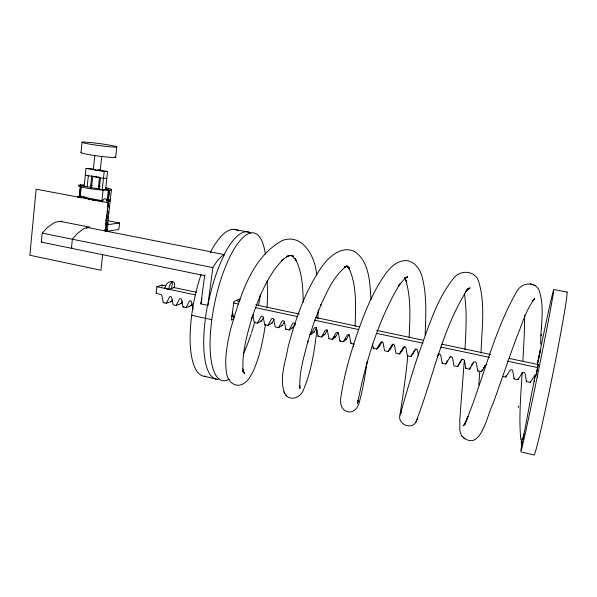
<?xml version="1.0" encoding="UTF-8"?>
<svg xmlns="http://www.w3.org/2000/svg" width="597" height="597" viewBox="0 0 597 597"><rect width="100%" height="100%" fill="white"/><g stroke="black" fill="none" stroke-linecap="round" stroke-linejoin="round"><path stroke-width="0.9" d="M318.313 309.858L317.865 318.813M540.681 344.245C540.516 326.358 545.039 307.336 538.972 290.06C534.539 280.911 521.756 282.918 517.121 290.799C494.003 330.835 483.973 376.849 466.764 419.519L468.003 416.616L464.847 424.049L466.16 420.96L463.399 425.877L465.205 424.191M425.154 334.887C425.825 315.179 427.146 294.903 421.803 275.695C419.527 268.24 413.96 260.911 405.572 260.553C395.96 260.934 388.871 268.74 383.916 276.232C371.767 293.896 364.118 314.156 356.961 334.223C350.387 354.111 344.268 374.297 341.26 395.065C339.872 401.005 340.096 409.02 346.857 411.542C353.954 413.893 358.73 406.758 359.715 400.669C363.095 387.856 365.289 374.759 367.148 361.64M355.118 326.335C355.633 306.537 357.237 285.269 348.379 266.941L349.708 269.523L347.491 266.628L349.723 268.359L347.275 266.501M541.136 335.835L541.203 334.439M541.501 327.902L541.583 326.163M465.003 349.424C465.914 330.76 467.287 311.865 464.339 293.314M481.063 353.163C481.585 329.574 485.652 304.955 478.801 281.978C475.749 270.337 459.936 269.277 453.436 278.5C436.4 299.836 428.721 326.805 419.281 351.991C412.161 372.685 406.191 393.744 400.147 414.766L401.58 411.848M522.89 360.633L524.3 334.805L524.696 315.179M409.132 337.686C409.878 318.41 411.333 298.478 405.661 279.769L406.796 282.209L404.647 277.598M522.144 372.379C520.897 394.804 518.681 417.34 520.83 439.78M534.181 381.438L534.337 379.199A63.946 0.888 -78.5 0 1 535.158 375.155M267.06 308.112L267.628 295.687L267.18 281.06M479.779 371.707L478.779 385.08M464.25 360.894L459.78 419.863L459.832 430.549L461.496 435.661L462.25 436.489M407.751 355.745C406.012 375.513 402.975 395.139 400.02 414.751C397.012 424.31 411.997 430.564 416.281 421.43M238.33 230.86A75.006 25.171 -77.8 0 0 210.569 251.912L224.405 254.635A75.326 24.193 -77.8 0 0 207.816 305.395L200.913 303.895L204.652 275.642L41.342 242.106L42.215 233.128L47.29 227.621L53.118 223.397A44.79 23.276 -77.4 0 1 57.618 221.688L58.618 221.509A44.066 22.91 -77.4 0 1 60.29 221.375L62.081 221.159M80.991 152.496L82.043 142.19M79.319 195.771L80.431 184.951M79.617 195.749L80.737 184.936M84.14 185.6L81.371 185.749L80.252 196.585L101.923 200.637L103.094 189.727L108.43 189.376L107.251 200.159M522.159 442.69A63.103 0.881 -78.5 0 0 521.785 445.272L522.218 443.422M84.199 186.137L86.043 168.376L93.423 169.003M85.931 198.801L86.117 197.032M87.229 186.383L88.341 175.69M90.475 187.951L91.774 175.57M91.356 188.353L92.811 176.19M101.766 156.123L100.251 170.391L96.669 170.212L93.341 169.511L94.841 155.242M98.236 189.152L99.423 178.048M99.274 188.592L100.423 177.854M102.274 189.45L104.199 171.585L107.535 171.488L105.617 189.227M105.938 220.651L106.169 218.495M107.826 203.316L109.258 190.227M105.468 229.3A17.238 2.492 6.6 0 1 107.206 231.248L118.848 229.472L119.579 223.009L105.773 224.927L106.475 218.457M106.557 217.733L106.953 214.129M107.184 211.965L107.579 208.353M107.736 206.905L109.564 190.204M106.094 231.337A16.544 2.388 6.6 0 0 106.527 230.106L106.02 230.188L106.691 224.017M107.408 222.062L107.244 223.532A16.567 2.276 6.7 0 1 105.773 224.927M107.729 219.121L108.05 216.181M108.378 213.233L108.535 211.756M109.02 207.331L109.184 205.853M109.669 201.405L109.833 199.928M107.639 224.136L111.423 189.645M115.676 157.175L116.796 146.959A17.552 1.007 7.7 0 0 90.931 142.556A17.552 1.007 7.7 0 0 90.505 144.258A17.552 1.007 7.7 0 0 116.796 146.959M102.647 254.509L100.915 270.24L29.85 255.255L36.133 189.189L108.363 202.711L105.199 231.382M107.206 231.248L107.945 224.629A17.261 2.373 6.7 0 0 107.348 223.248M316.88 330.425C314.418 350.364 311.567 370.685 303.664 389.311C301.537 396.707 290.978 402.079 285.694 394.721M353.327 346.73L353.655 343.991M172.279 299.925L171.511 301.448L166.302 303.328L163.265 302.672L161.817 295.493A1.313 1.179 70 0 0 160.802 294.418L156.093 293.411L156.907 286.717L162.235 285.06L165.712 285.791M162.078 286.299L162.235 285.06M171.652 288.441L172.488 281.747A6.88 6.224 70.4 0 0 165.466 286.791M537.584 363.998L540.531 349.282M207.816 305.395L212.868 267.628L216.786 261.576L221.151 256.762A47.417 16.022 -77.9 0 1 224.405 254.635M239.494 301.694L239.882 298.948L233.964 301.448L231.375 320.074L233.606 319.014M502.383 376.356L505.674 377.073L509.972 370.341A1.515 1.425 18.1 0 1 512.763 370.946L514.121 378.908L517.92 379.729L522.263 372.983A1.53 1.433 16.7 0 1 525.069 373.588L526.427 381.58L530.248 382.408L534.636 375.647A1.537 1.433 15.4 0 1 536.24 375.02L538.196 364.551L509.308 358.446M536.24 375.02L536.382 374.028M536.412 373.826L536.875 370.953M265.322 324.783C263.016 340.611 259.77 356.521 253.21 371.2C250.061 377.356 245.927 384.968 238.084 385.311C230.957 384.99 226.539 377.931 226.315 371.349C224.42 357.416 227.479 343.387 230.42 329.813C240.136 297.448 250.576 258.098 282.217 240.524C303.149 232.793 315.679 257.814 316.656 275.045M530.248 382.408L530.345 381.789M526.427 381.58L526.606 380.558M523.472 437.138L523.084 439.161M530.561 399.281L523.487 437.049A9.082 8.261 6.7 0 0 521.785 445.25M537.77 362.379L540.524 349.297M536.972 370.498L537.442 368.215M537.628 367.297L538.196 364.551M517.92 379.729L518.144 378.722M514.121 378.908L514.316 378.102M505.674 377.073L505.846 376.476M505.957 376.073L506.181 375.282M415.669 422.639C432.952 378.498 441.564 330.066 467.347 289.597L465.399 291.926L470.152 287.791L467.003 289.351L468.943 289.09L467.19 289.172M449.884 357.424A1.47 1.395 27.5 0 1 452.563 357.999L453.944 365.827L457.608 366.625L461.727 359.969A1.478 1.403 25.3 0 1 464.429 360.551L465.809 368.409L469.496 369.207L473.66 362.536A1.485 1.403 23.2 0 1 476.384 363.118L477.757 371.006L481.466 371.812L482.01 370.461M482.085 370.267L482.234 369.886M243.307 354.342L244.554 351.364M244.643 351.155L246.382 346.902A93.759 30.544 -78 0 0 251.121 333.969M477.757 371.006L477.996 370.424M469.496 369.207L470.018 368.073M470.108 367.879L470.54 366.946M465.809 368.409L465.988 368.028M166.302 303.328L169.414 297.127A1.313 1.187 69.5 0 1 171.66 297.612L173.108 304.806L176.16 305.47L181.257 303.56L182.428 301.261M417.109 419.706L417.706 418.512M176.16 305.47L179.309 299.254A1.321 1.194 69 0 1 181.563 299.739L183.01 306.962L186.092 307.627L191.07 305.679L192.055 303.761M186.092 307.627L189.264 301.395A1.321 1.201 68.4 0 1 191.54 301.888L193.174 309.171M457.608 366.625L458.1 365.692M458.197 365.506L459.668 362.849M251.068 318.85L253.419 314.813M252.807 315.059L254.24 322.44L257.464 323.134L260.874 316.791A1.351 1.261 62.9 0 1 263.262 317.305L264.687 324.708L267.934 325.41L271.956 323.178L274.083 319.253M257.464 323.134L261.605 320.94L263.508 317.417M267.934 325.41L271.389 319.052A1.358 1.269 61.7 0 1 273.784 319.567L275.217 326.992L278.486 327.701L282.374 325.425L284.523 321.499M278.486 327.701L281.971 321.328A1.366 1.276 60.5 0 1 284.381 321.843L285.806 329.298L289.105 330.014L292.858 327.693L295.254 323.358M289.105 330.014L292.627 323.619A1.366 1.291 59.1 0 1 295.052 324.141L295.231 325.074M309.515 334.447L310.559 334.671L314.156 328.246A1.381 1.306 55.9 0 1 316.619 328.775L318.037 336.298L321.402 337.029L324.753 334.596L327.447 329.828M310.559 334.671L314.052 332.283L316.716 327.522M321.402 337.029L325.029 330.581A1.388 1.313 54.1 0 1 327.514 331.119L328.932 338.663L332.313 339.402L335.529 336.924L338.253 332.141M332.313 339.402L335.984 332.939A1.388 1.321 52.1 0 1 338.484 333.477L339.902 341.051L343.305 341.79L346.387 339.275L349.133 334.477M343.305 341.79L347.014 335.313A1.395 1.328 50 0 1 349.536 335.85L350.946 343.447L354.267 344.171M372.483 343.999L373.267 348.297L376.752 349.058L380.58 342.529A1.418 1.351 42.7 0 1 383.147 343.081L384.55 350.752L388.057 351.514L390.55 348.827L393.416 343.984M376.752 349.058L379.393 346.409L381.99 341.984M437.87 355.312L438.123 354.894A1.455 1.388 29.8 0 1 440.787 355.469L442.176 363.274L445.802 364.058L447.526 361.148L446.854 360.998M388.057 351.514L391.923 344.962A1.425 1.358 40.1 0 1 394.513 345.521L395.908 353.223L399.438 353.984L401.788 351.252L404.676 346.394M399.438 353.984L403.348 347.424A1.433 1.366 37.4 0 1 405.96 347.984L407.355 355.708L410.908 356.476L416.019 348.835M410.908 356.476L414.855 349.894A1.44 1.373 34.8 0 1 417.482 350.461L418.355 355.305M437.213 356.61L437.459 356.2M437.959 355.387L438.952 353.752M442.176 363.274L442.511 362.722M445.802 364.058L450.287 356.648M459.921 362.439L460.429 361.618M460.683 361.207L461.959 359.155M471.399 365.379L471.652 364.968M471.914 364.558L472.682 363.327M473.197 362.498L473.451 362.088M483.212 367.931L483.466 367.521M484.503 365.871L484.764 365.454M481.466 371.812L485.674 365.118A1.492 1.41 21.4 0 1 486.898 364.468M533.569 299.619L534.852 298.358C525.89 309.865 522.077 324.462 516.495 337.753C508.346 359.707 500.913 381.923 492.913 403.938C487.204 414.378 480.428 454.638 461.496 435.661M373.267 348.297L373.782 347.805M350.946 343.447L351.506 342.969M93.341 169.511L93.945 169.399M339.902 341.051L340.491 340.574M328.932 338.663L329.551 338.2M318.037 336.298L318.686 335.842M285.806 329.298L286.291 329.007M532.285 300.888L533.808 300.015M264.687 324.708L265.202 324.425M254.24 322.44L255.031 322.022M232.285 311.522L233.823 317.805M183.01 306.962L183.966 306.589M163.265 302.672L163.929 302.433M156.093 293.411L156.765 293.187M168.75 289.396L174.518 287.5A6.88 2.687 -77.8 0 0 172.466 281.754A6.88 2.687 -77.8 0 0 168.75 289.396A6.933 1.403 7 0 1 165.287 287.164M286.493 256.367L289.202 255.717L285.448 257.658L281.538 260.688L283.515 259.113C268.008 274.516 259.807 295.508 252.65 315.746C247.21 333.857 241.651 352.715 243.113 371.827L242.71 368.939L244.449 373.513L242.651 370.491M287.366 256.165L289.978 255.561L293.239 255.844L290.232 255.262L293.261 256.583L291.463 255.24M99.438 177.205L92.662 176.331M104.781 230.584L106.505 230.323A16.544 2.425 6.6 0 0 105.042 229.561M406.005 277.471L407.55 277.292L404.96 278.12L407.632 276.612L404.729 278.65L398.296 286.179L399.915 283.881C378.08 320.44 365.506 362.155 357.484 403.781L357.894 400.378L357.804 402.162L357.364 400.609M102.766 200.562L99.251 200.876A16.656 1.903 7 0 1 92.236 200.129M106.423 200.234L108.975 200.002M347.424 266.426L344.491 266.68L347.648 266.172L344.454 267.568L347.021 265.792C333.865 275.344 327.41 291.172 320.656 305.41L320.999 304.634L313.753 323.178L307.664 342.126L307.94 341.178C304.097 356.648 298.761 372.521 300.007 388.64L299.351 385.319L299.985 386.49M81.132 196.517L77.476 196.801A16.656 1.903 7 0 0 80.244 197.883M106.803 178.257L103.46 178.399L85.341 175.152M171.287 281.62L172.167 281.694M98.214 169.846L99.617 170.093M100.177 170.19L107.535 171.488M86.043 168.376L104.199 171.585M98.49 169.891L99.475 170.093M105.736 188.883L108.43 189.376M81.371 185.749L103.094 189.727M233.823 229.33L248.964 232.181M553.658 289.515L567.075 292.045M107.893 220.748L119.579 223.009M60.29 221.375L89.692 227.158L87.162 227.509A45.245 22.059 -77.5 0 0 82.849 229.285L77.259 233.614L72.371 239.225L71.431 248.285A47.805 23.156 -77.2 0 1 71.998 247.509M42.215 233.128L212.868 267.628M173.384 287.418L196.45 292.291M236.33 300.724L239.875 301.478M255.837 304.851L299.239 314.029M315.268 317.417L359.819 326.835M376.625 330.387L423.236 340.245M441.825 344.178L490.6 354.491M156.907 286.717L195.159 294.843M233.666 303.022L238.151 303.97M255.225 307.597L297.396 316.559M314.477 320.186L358.693 329.574M376.647 333.387L422.967 343.223M440.937 347.044L489.48 357.349M507.554 361.192L537.77 367.61M170.481 301.231L171.511 301.448M180.406 303.373L181.257 303.56M190.122 305.477L191.07 305.679M260.71 320.746L261.605 320.94M271.053 322.977L271.956 323.178M281.463 325.231L282.374 325.425M291.948 327.499L292.858 327.693M313.119 332.081L314.052 332.283M323.82 334.395L324.753 334.596M334.066 336.611L335.529 336.924M345.335 339.044L346.387 339.275M378.214 346.156L379.393 346.409M389.58 348.618L390.55 348.827M400.915 351.066L401.788 351.252M412.221 353.514L413.102 353.7M231.397 315.97L233.934 316.514M191.697 315.283L211.793 319.693M204.264 376.274L217.054 379.326M520.763 451.825L533.927 454.966A83.207 2.395 -78.6 0 0 552.919 373.573A83.207 2.395 -78.6 0 0 566.859 292M530.285 283.814L531.852 284.396M533.74 285.135L535.255 285.694M292.269 255.979L296.172 260.479L295.015 258.247C302.269 271.605 302.94 287.321 303.231 302.201M463.779 438.108L464.578 438.982M371.021 299.627C369.804 283.097 369.789 262.135 354.715 251.621C342.066 245.225 329.395 256.292 322.335 265.971C305.448 290.105 295.716 318.44 288.172 346.685C285.65 361.655 278.889 378.394 284.672 393.214M283.769 391.938L286.605 396.005M105.363 187.555A16.694 1.716 7.1 0 1 107.169 190.271A16.694 1.716 7.1 0 1 83.222 187.376A16.694 1.716 7.1 0 1 83.61 184.928M90.729 185.406A16.694 1.716 7.1 0 1 92.363 185.57M98.789 186.398A16.694 1.716 7.1 0 1 100.259 186.622M102.139 202.099A5.045 2.418 -80.2 0 1 104.714 198.779A5.045 2.418 -80.2 0 1 106.699 201.487M89.565 199.756A16.656 1.903 7 0 1 88.699 199.622M106.945 198.853A16.656 1.903 7 0 1 109.072 199.547M80.692 197.458A5.007 2.515 -80.3 0 1 81.379 196.107M80.423 196.943A5.44 4.769 79.3 0 1 81.08 196.04M104.982 229.554A15.858 2.291 6.6 0 1 106.02 230.188M101.303 201.525A3.395 1.634 -80.2 0 1 102.177 200.331M82.752 197.182A3.395 2.978 79.3 0 1 83.737 196.726M83.573 197.652A3.381 1.694 -80.3 0 1 84.505 196.779M114.952 156.713A17.507 1.194 7.6 0 1 98.662 156.108A17.507 1.194 7.6 0 1 81.505 152.332M173.615 287.329A6.933 1.403 7 0 1 174.518 287.5M536.352 371.834A1.515 1.418 15.1 0 1 536.688 371.864M229.226 379.185A75.468 23.768 -77.9 0 1 218.883 286.075A75.468 23.768 -77.9 0 1 265.344 254.143M204.667 275.71A50.088 17.171 -77.6 0 1 205.122 274.807M200.913 303.895A75.192 24.686 -77.8 0 1 202.017 298.53M86.692 228.509A72.931 33.828 -77.5 0 1 87.378 227.457L210.875 251.792A75.856 25.417 -77.8 0 0 210.293 252.919M41.35 242.113A51.663 26.589 -76.9 0 1 41.909 241.292M205.898 376.326A75.006 25.171 -77.8 0 1 201.017 274.702M224.151 254.591A75.326 24.216 -77.8 0 1 250.815 233.084M218.315 379.379A75.326 24.216 -77.8 0 1 207.555 305.328M522.435 442.37A9.171 3.052 14.3 0 1 521.42 440.87M537.673 362.752A82.879 1.179 -78.5 0 1 553.553 291.702A82.879 1.179 -78.5 0 1 532.337 400.46A82.879 1.179 -78.5 0 1 522.338 441.37M522.673 439.474A82.879 1.179 -78.5 0 1 522.853 438.467M523.241 436.325A82.879 1.179 -78.5 0 1 523.666 434.034M534.673 377.513A82.879 1.179 -78.5 0 1 535.016 375.834M537.337 377.386A84.468 2.045 -85.8 0 1 537.479 375.379M518.293 405.982A79.237 3.672 85.2 0 1 518.39 407.527M522.174 442.631A74.05 1.037 -78.5 0 1 522.472 440.802M522.696 439.496A74.05 1.037 -78.5 0 1 522.979 437.862M523.278 436.168A74.05 1.037 -78.5 0 1 523.606 434.34M530.546 399.326A86.274 1.246 -78.5 0 1 535.39 374.901M254.471 322.88A78.782 25.275 -77.9 0 1 251.479 332.835M260.352 294.56A74.573 23.82 -77.9 0 1 258.523 305.492"/></g></svg>
